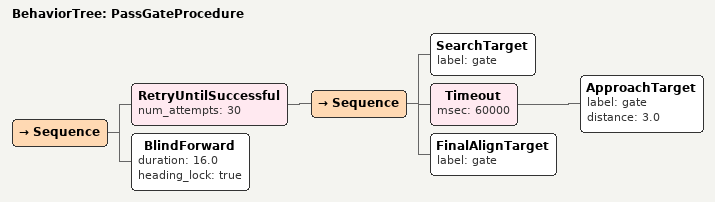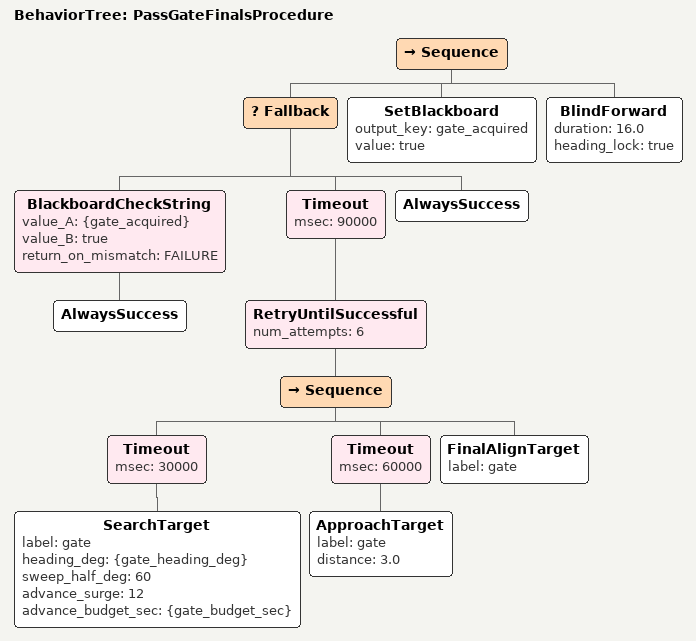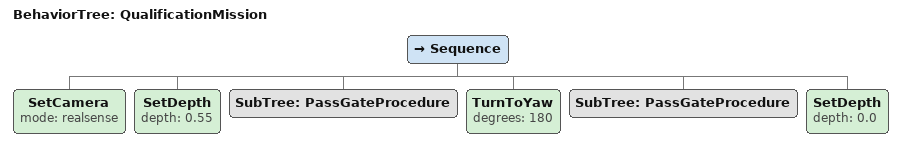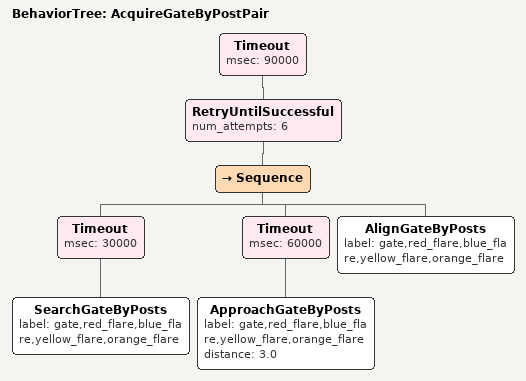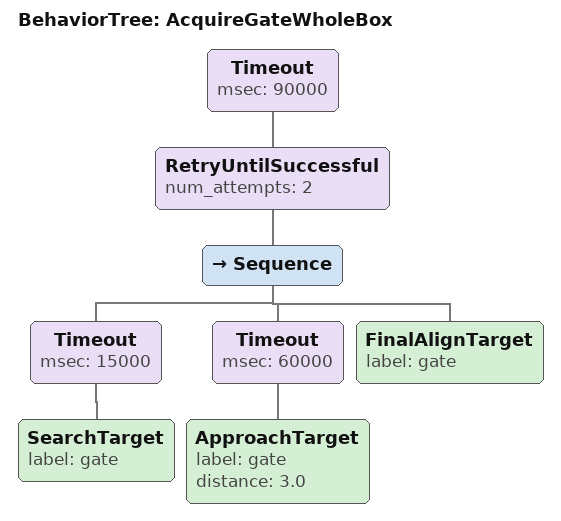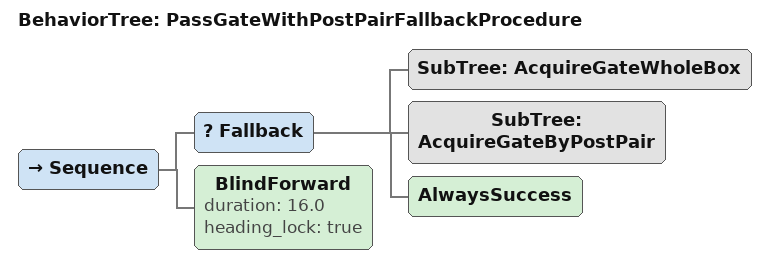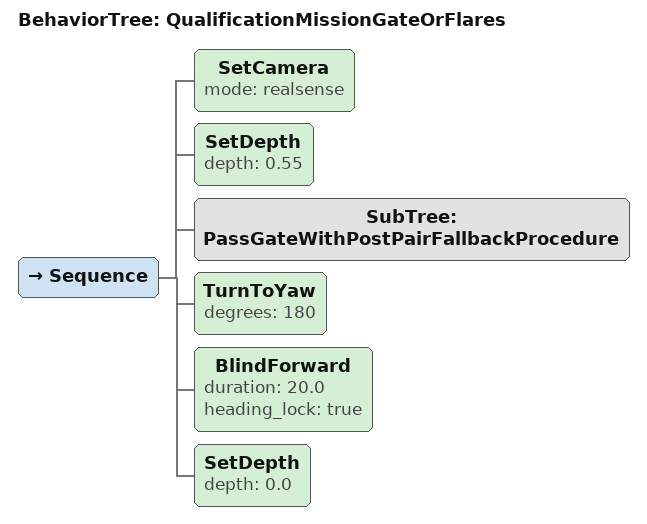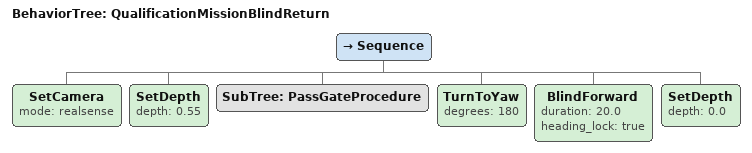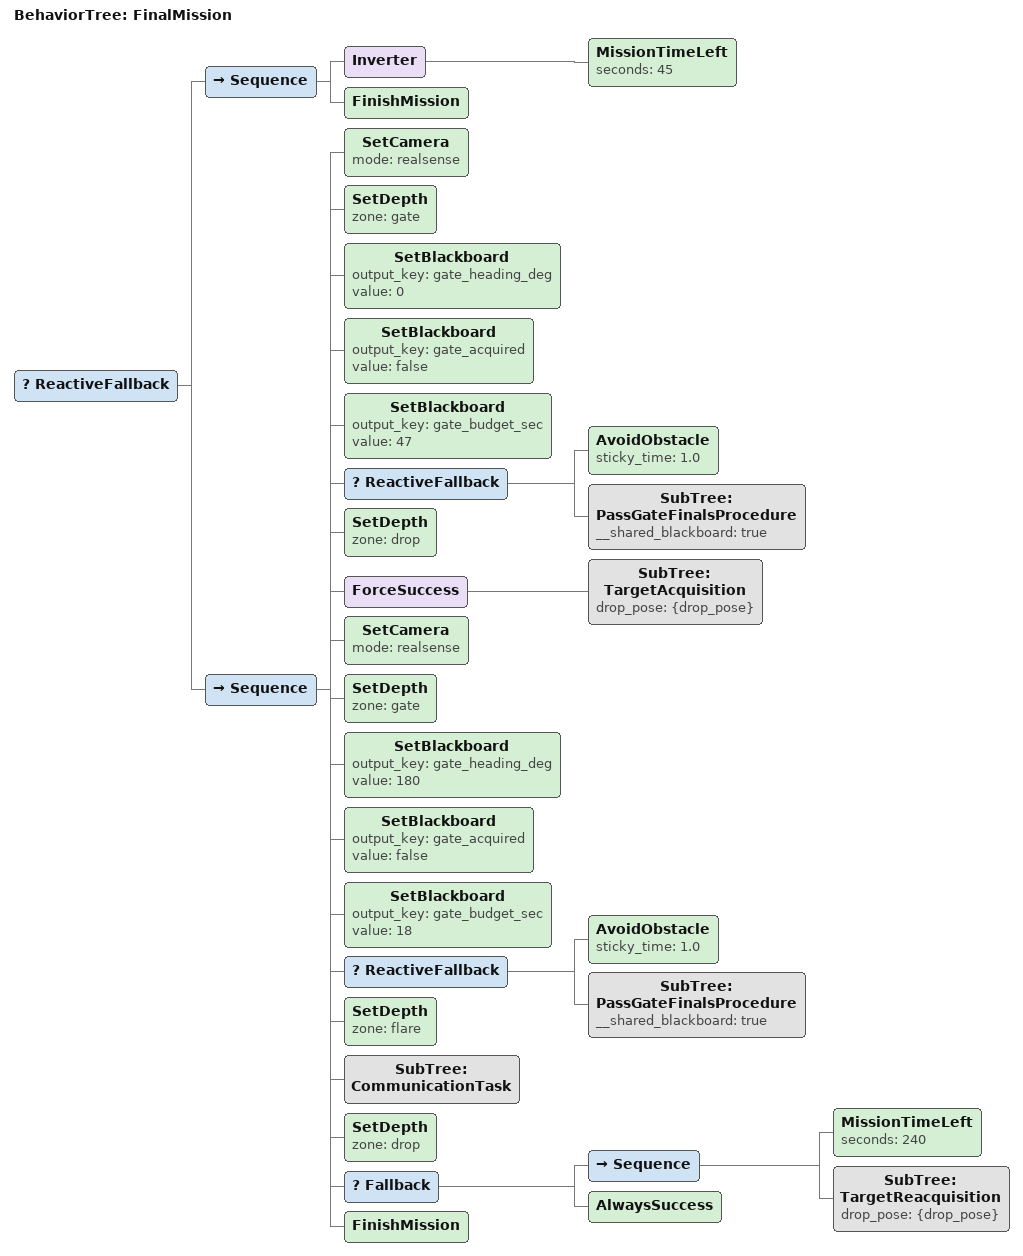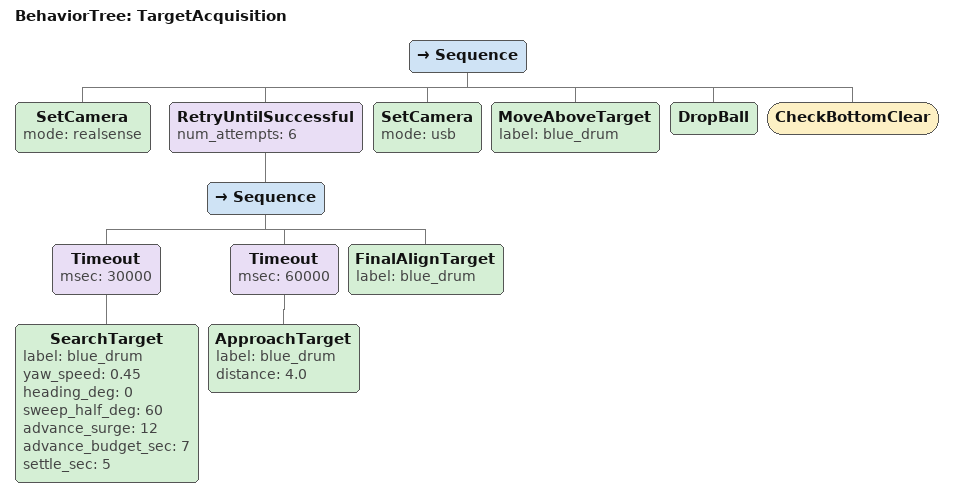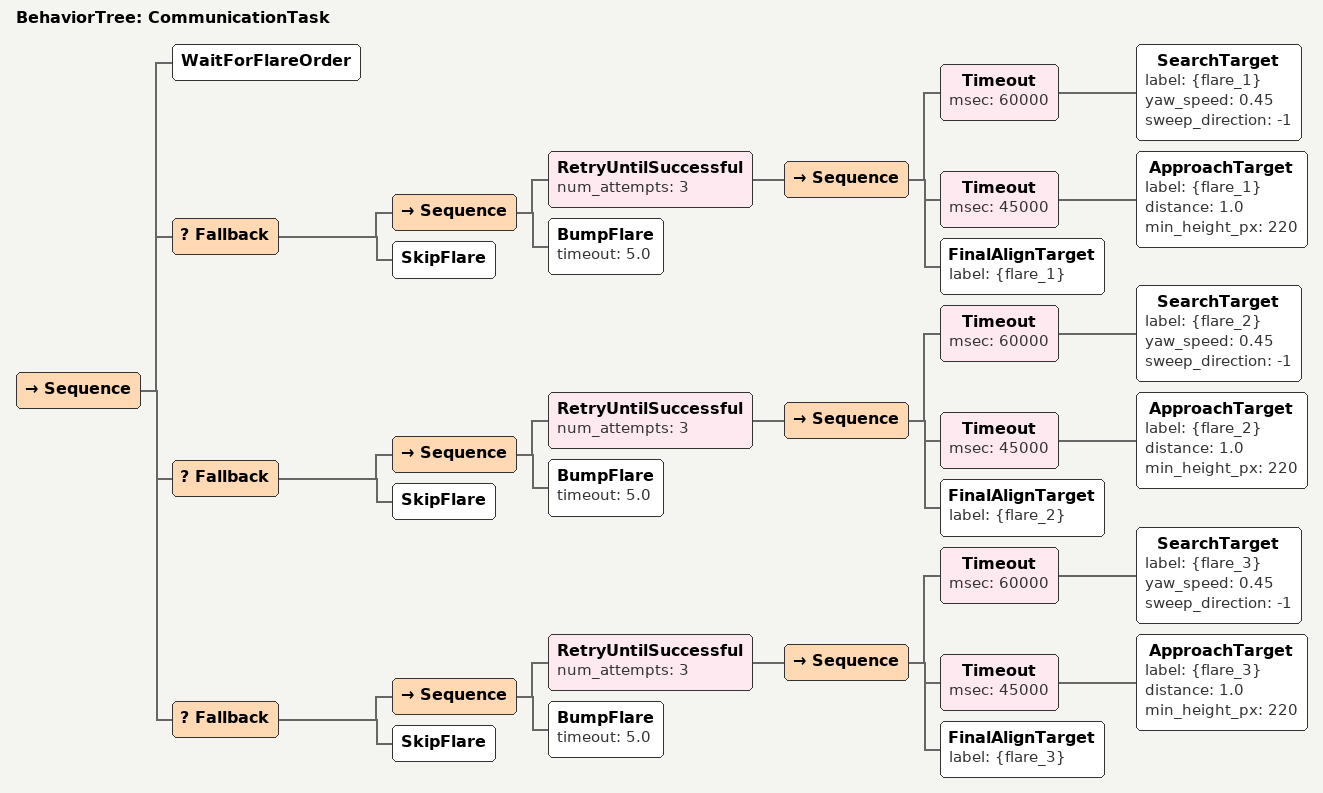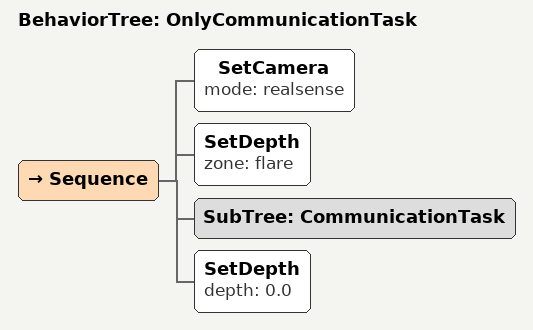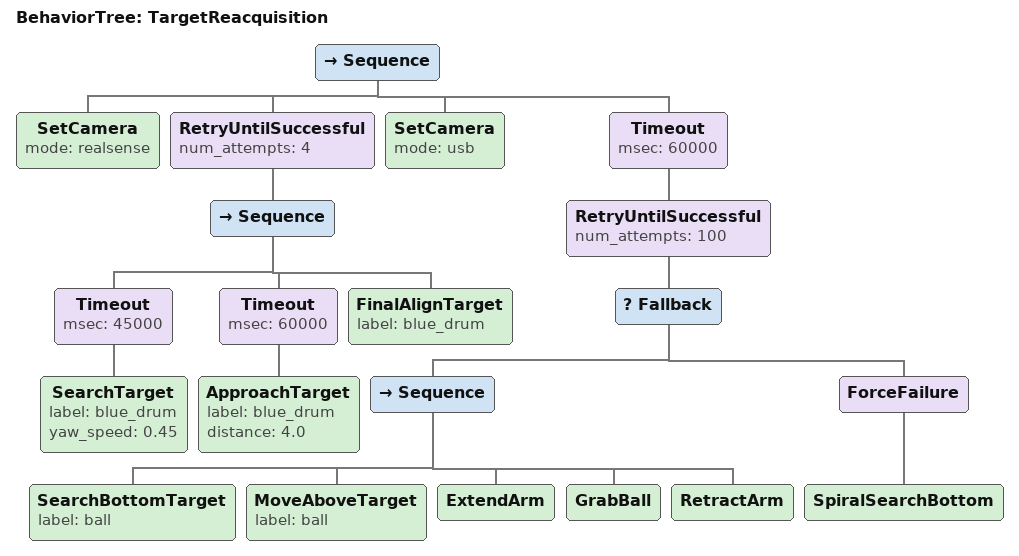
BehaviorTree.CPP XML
<?xml version="1.0" encoding="UTF-8"?>
<root BTCPP_format="3">
  <BehaviorTree ID="PassGateProcedure">
    <Sequence>
      <RetryUntilSuccessful num_attempts="30">
        <Sequence>
          <SearchTarget label="gate"/>
          <Timeout msec="60000">
            <ApproachTarget label="gate" distance="3.0"/>
          </Timeout>
          <FinalAlignTarget label="gate"/>
        </Sequence>
      </RetryUntilSuccessful>
      <!-- 資格賽專用：維持 16.0 秒 -->
      <BlindForward duration="16.0" heading_lock="true"/>
    </Sequence>
  </BehaviorTree>

  <!-- 決賽專用過閘門子樹：可獨立調整盲走時長 -->
  <BehaviorTree ID="PassGateFinalsProcedure">
    <Sequence>
      <Fallback>
        <BlackboardCheckString value_A="{gate_acquired}" value_B="true"
                               return_on_mismatch="FAILURE">
          <AlwaysSuccess/>
        </BlackboardCheckString>
        <Timeout msec="90000">
          <RetryUntilSuccessful num_attempts="6">
            <Sequence>
              <Timeout msec="30000">
                <SearchTarget label="gate" heading_deg="{gate_heading_deg}"
                              sweep_half_deg="60" advance_surge="12"
                              advance_budget_sec="{gate_budget_sec}"/>
              </Timeout>
              <Timeout msec="60000">
                <ApproachTarget label="gate" distance="3.0"/>
              </Timeout>
              <FinalAlignTarget label="gate"/>
            </Sequence>
          </RetryUntilSuccessful>
        </Timeout>
        <AlwaysSuccess/>
      </Fallback>
      <SetBlackboard output_key="gate_acquired" value="true"/>
      <!-- 決賽專用時長：16.0 秒 -->
      <BlindForward duration="16.0" heading_lock="true"/>
    </Sequence>
  </BehaviorTree>

  <BehaviorTree ID="QualificationMission">
    <Sequence>
      <!-- WaitForStart is simulated by the decision node triggering BT tick based on topic -->
      <SetCamera mode="realsense"/>
      <SetDepth depth="0.55"/>

      <SubTree ID="PassGateProcedure"/>

      <!-- Turn 180 degrees relative to current yaw -->
      <TurnToYaw degrees="180"/>

      <SubTree ID="PassGateProcedure"/>
      <SetDepth depth="0.0"/>
    </Sequence>
  </BehaviorTree>

  <!-- SearchGateByPosts 跟 SearchTarget 一樣，找不到目標時永遠回傳 RUNNING、
       不會失敗。沒有 Timeout 的話配不到柱子就整個任務無限期掛住（實測 6 輪
       有 5 輪是這樣，全靠外部上限才停下來，實機上沒有那個上限）。
       結構刻意做成跟 AcquireGateWholeBox 對稱。 -->
  <BehaviorTree ID="AcquireGateByPostPair">
    <Timeout msec="90000">
      <RetryUntilSuccessful num_attempts="6">
        <Sequence>
          <Timeout msec="30000">
            <SearchGateByPosts label="gate,red_flare,blue_flare,yellow_flare,orange_flare"/>
          </Timeout>
          <Timeout msec="60000">
            <ApproachGateByPosts label="gate,red_flare,blue_flare,yellow_flare,orange_flare" distance="3.0"/>
          </Timeout>
          <AlignGateByPosts label="gate,red_flare,blue_flare,yellow_flare,orange_flare"/>
        </Sequence>
      </RetryUntilSuccessful>
    </Timeout>
  </BehaviorTree>

  <BehaviorTree ID="AcquireGateWholeBox">
    <Timeout msec="90000">
      <RetryUntilSuccessful num_attempts="2">
        <Sequence>
          <Timeout msec="15000">
            <SearchTarget label="gate"/>
          </Timeout>
          <Timeout msec="60000">
            <ApproachTarget label="gate" distance="3.0"/>
          </Timeout>
          <FinalAlignTarget label="gate"/>
        </Sequence>
      </RetryUntilSuccessful>
    </Timeout>
  </BehaviorTree>

  <!-- 先試整門框，跟丟兩次就改用柱子配對，兩條都不行才落到純盲走。
       任何一條成功之後都一律盲走穿過。 -->
  <BehaviorTree ID="PassGateWithPostPairFallbackProcedure">
    <Sequence>
      <Fallback>
        <SubTree ID="AcquireGateWholeBox"/>
        <SubTree ID="AcquireGateByPostPair"/>
        <!-- 兩條視覺路線都失敗時不要讓整棵樹跟著失敗，落下來吃共用的
             BlindForward。注意這一衝是朝「當下的朝向」，前面搜尋期間若轉過
             方向就不保證對著門 —— 它的作用是不要停在水裡，不是保證過門。 -->
        <AlwaysSuccess/>
      </Fallback>
      <BlindForward duration="16.0" heading_lock="true"/>
    </Sequence>
  </BehaviorTree>

  <!-- 過門（整門框優先，退回柱子配對）→ 轉 180 → 盲走過門 → 上浮 -->
  <BehaviorTree ID="QualificationMissionGateOrFlares">
    <Sequence>
      <SetCamera mode="realsense"/>
      <SetDepth depth="0.55"/>

      <SubTree ID="PassGateWithPostPairFallbackProcedure"/>

      <TurnToYaw degrees="180"/>
      <BlindForward duration="20.0" heading_lock="true"/>

      <SetDepth depth="0.0"/>
    </Sequence>
  </BehaviorTree>

  <BehaviorTree ID="QualificationMissionBlindReturn">
    <Sequence>
      <SetCamera mode="realsense"/>
      <SetDepth depth="0.55"/>

      <!-- 去程：與 QualificationMission 完全相同，共用同一棵子樹 -->
      <SubTree ID="PassGateProcedure"/>

      <TurnToYaw degrees="180"/>

      <!-- 回程：不再 Search/Approach/FinalAlign，直接盲走衝過門 -->
      <BlindForward duration="20.0" heading_lock="true"/>

      <SetDepth depth="0.0"/>
    </Sequence>
  </BehaviorTree>

  <BehaviorTree ID="FinalMission">
    <ReactiveFallback>

      <!-- 硬性截止：剩 45 秒就無條件上浮。45 是留給艇實際浮起來的時間，
           不是餘裕 —— 上浮本身要幾秒到十幾秒。 -->
      <Sequence>
        <Inverter>
          <MissionTimeLeft seconds="45"/>
        </Inverter>
        <FinishMission/>
      </Sequence>

      <Sequence>
        <SetCamera mode="realsense"/>
        <SetDepth zone="gate"/>

        <SetBlackboard output_key="gate_heading_deg" value="0"/>
        <SetBlackboard output_key="gate_acquired" value="false"/>
        <SetBlackboard output_key="gate_budget_sec" value="47"/>
        <ReactiveFallback>
          <AvoidObstacle sticky_time="1.0"/>
          <SubTree ID="PassGateFinalsProcedure" __shared_blackboard="true"/>
        </ReactiveFallback>

        <SetDepth zone="drop"/>
        <!-- 投球是可選任務。ForceSuccess 讓「找不到桶」只損失這 30 分，不會讓
             整條 Sequence 失敗、把後面 60 分的撞柱和上浮獎勵一起帶走。 -->
        <ForceSuccess>
          <SubTree ID="TargetAcquisition" drop_pose="{drop_pose}"/>
        </ForceSuccess>

        <SetCamera mode="realsense"/>
        <SetDepth zone="gate"/>
        <SetBlackboard output_key="gate_heading_deg" value="180"/>
        <SetBlackboard output_key="gate_acquired" value="false"/>
        <SetBlackboard output_key="gate_budget_sec" value="18"/>
        <ReactiveFallback>
          <AvoidObstacle sticky_time="1.0"/>
          <SubTree ID="PassGateFinalsProcedure" __shared_blackboard="true"/>
        </ReactiveFallback>

        <SetDepth zone="flare"/>
        <SubTree ID="CommunicationTask"/>

        <SetDepth zone="drop"/>
        <Fallback>
          <Sequence>
            <MissionTimeLeft seconds="240"/>
            <SubTree ID="TargetReacquisition" drop_pose="{drop_pose}"/>
          </Sequence>
          <AlwaysSuccess/>
        </Fallback>

        <FinishMission/>
      </Sequence>

    </ReactiveFallback>
  </BehaviorTree>

  <BehaviorTree ID="TargetAcquisition">
    <Sequence>
      <SetCamera mode="realsense"/>
      <!-- P0-3：同 PassGateFinalsProcedure。num_attempts 從 60 降到 6，是因為
           加上 Timeout 之後這個數字才第一次真的生效 —— 6 × (30 s 搜 + 60 s 接近)
           已經是 9 分鐘，60 次會把整場 900 秒燒光。 -->
      <RetryUntilSuccessful num_attempts="6">
        <Sequence>
          <Timeout msec="30000">
            <SearchTarget label="blue_drum" yaw_speed="0.45" heading_deg="0"
                          sweep_half_deg="60" advance_surge="12" advance_budget_sec="7"
                          settle_sec="5"/>
          </Timeout>
          <Timeout msec="60000">
            <ApproachTarget label="blue_drum" distance="4.0"/>
          </Timeout>
          <FinalAlignTarget label="blue_drum"/>
        </Sequence>
      </RetryUntilSuccessful>
      <SetCamera mode="usb"/>
      <MoveAboveTarget label="blue_drum"/>
      <DropBall/>
      <CheckBottomClear/>
    </Sequence>
  </BehaviorTree>

  <BehaviorTree ID="CommunicationTask">
    <Sequence>
      <WaitForFlareOrder/>

      <Fallback>
        <Sequence>
          <RetryUntilSuccessful num_attempts="3">
            <Sequence>
              <Timeout msec="60000">
                <SearchTarget label="{flare_1}" yaw_speed="0.45" sweep_direction="-1"/>
              </Timeout>
              <Timeout msec="45000">
                <ApproachTarget label="{flare_1}" distance="1.0" min_height_px="220"/>
              </Timeout>
              <FinalAlignTarget label="{flare_1}"/>
            </Sequence>
          </RetryUntilSuccessful>
          <BumpFlare timeout="5.0"/>
        </Sequence>
        <SkipFlare/>
      </Fallback>

      <Fallback>
        <Sequence>
          <RetryUntilSuccessful num_attempts="3">
            <Sequence>
              <Timeout msec="60000">
                <SearchTarget label="{flare_2}" yaw_speed="0.45" sweep_direction="-1"/>
              </Timeout>
              <Timeout msec="45000">
                <ApproachTarget label="{flare_2}" distance="1.0" min_height_px="220"/>
              </Timeout>
              <FinalAlignTarget label="{flare_2}"/>
            </Sequence>
          </RetryUntilSuccessful>
          <BumpFlare timeout="5.0"/>
        </Sequence>
        <SkipFlare/>
      </Fallback>

      <Fallback>
        <Sequence>
          <RetryUntilSuccessful num_attempts="3">
            <Sequence>
              <Timeout msec="60000">
                <SearchTarget label="{flare_3}" yaw_speed="0.45" sweep_direction="-1"/>
              </Timeout>
              <Timeout msec="45000">
                <ApproachTarget label="{flare_3}" distance="1.0" min_height_px="220"/>
              </Timeout>
              <FinalAlignTarget label="{flare_3}"/>
            </Sequence>
          </RetryUntilSuccessful>
          <BumpFlare timeout="5.0"/>
        </Sequence>
        <SkipFlare/>
      </Fallback>
    </Sequence>
  </BehaviorTree>

  <!-- 撞柱專用單獨測試樹：自動下潛至撞柱深度、啟用前視相機並執行撞柱 -->
  <BehaviorTree ID="OnlyCommunicationTask">
    <Sequence>
      <SetCamera mode="realsense"/>
      <!-- 撞柱深度要跟 FinalMission 的呼叫端一致（都用 zone="flare"），否則單段
           測出來的結果搬不到全流程上。幾何推導寫在 FinalMission 那一處。 -->
      <SetDepth zone="flare"/>
      <SubTree ID="CommunicationTask"/>
      <SetDepth depth="0.0"/>
    </Sequence>
  </BehaviorTree>

  <BehaviorTree ID="TargetReacquisition">
    <Sequence>
      <SetCamera mode="realsense"/>

      <RetryUntilSuccessful num_attempts="4">
        <Sequence>
          <Timeout msec="45000">
            <!-- yaw_speed 0.45：理由同 TargetAcquisition（0.2 轉太慢）。 -->
            <SearchTarget label="blue_drum" yaw_speed="0.45"/>
          </Timeout>
          <Timeout msec="60000">
            <ApproachTarget label="blue_drum" distance="4.0"/>
          </Timeout>
          <FinalAlignTarget label="blue_drum"/>
        </Sequence>
      </RetryUntilSuccessful>

      <SetCamera mode="usb"/>
      <Timeout msec="60000">
        <RetryUntilSuccessful num_attempts="100">
          <Fallback>
            <Sequence>
              <SearchBottomTarget label="ball"/>
              <MoveAboveTarget label="ball"/>
              <ExtendArm/>
              <GrabBall/>
              <RetractArm/>
            </Sequence>
            <ForceFailure>
              <SpiralSearchBottom/>
            </ForceFailure>
          </Fallback>
        </RetryUntilSuccessful>
      </Timeout>
    </Sequence>
  </BehaviorTree>

</root>
